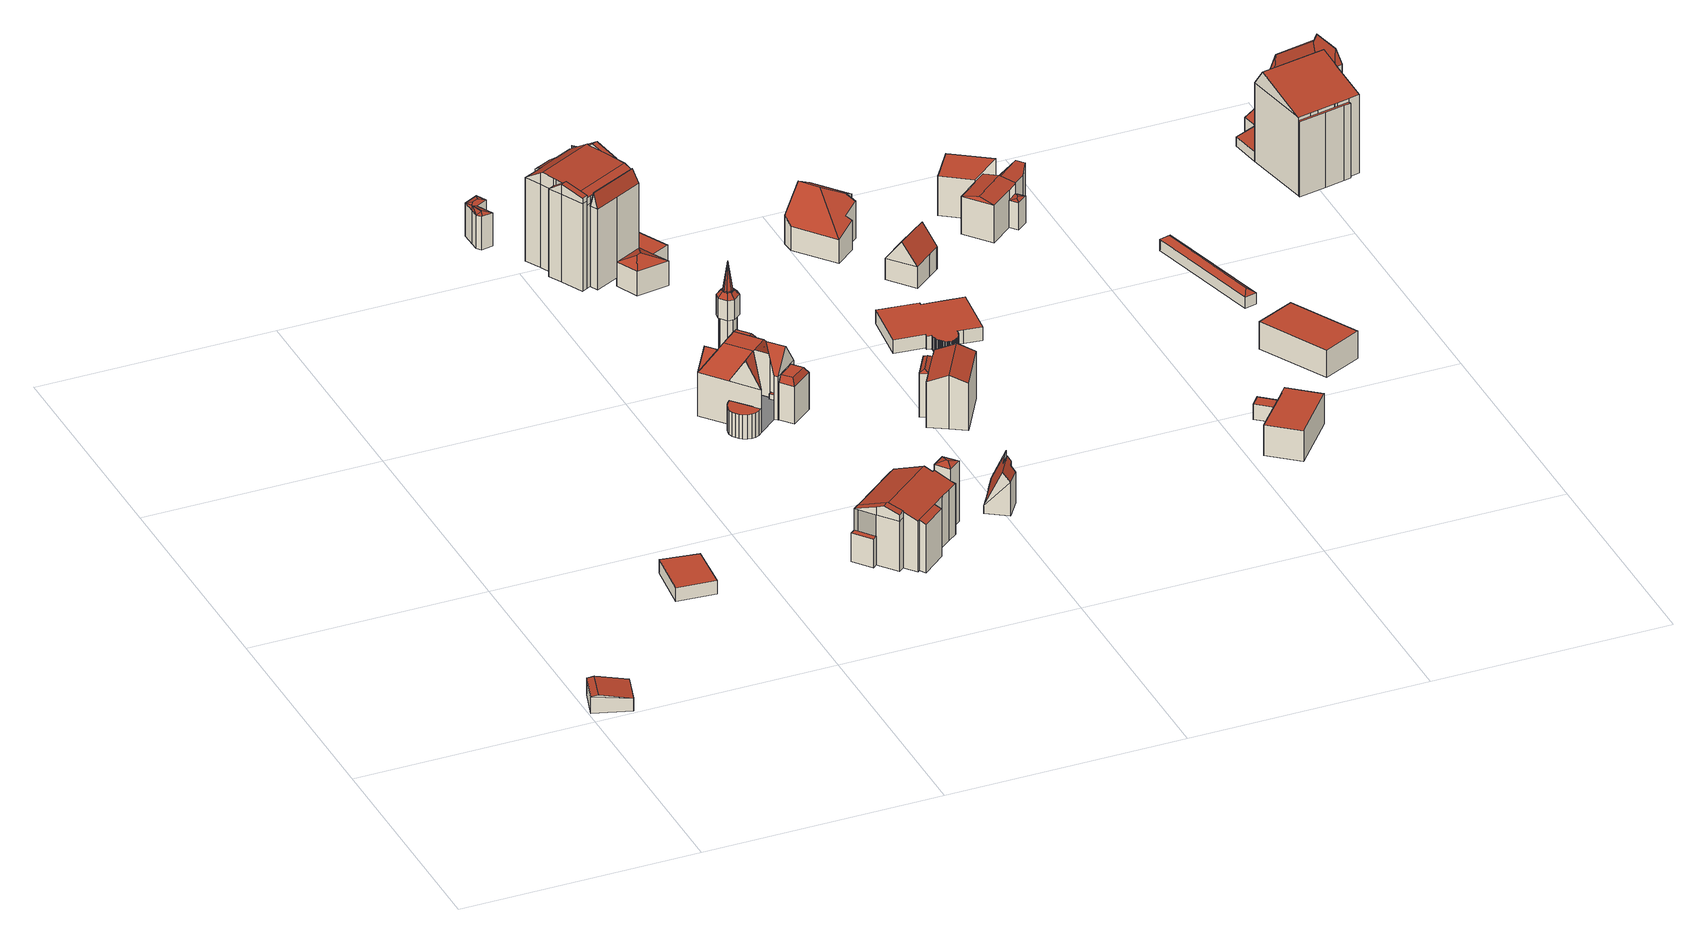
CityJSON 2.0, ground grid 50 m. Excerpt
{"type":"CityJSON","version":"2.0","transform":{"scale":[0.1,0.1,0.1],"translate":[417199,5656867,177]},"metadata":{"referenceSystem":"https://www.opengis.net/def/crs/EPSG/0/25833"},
"CityObjects":{
"building1":{"type":"Building","attributes":{"Dachtyp_tdc":"tdcGableRoof","Gemeindeschluessel":14612000,"Dachneigung":10.31,"QualitaetDacherkennung":15,"Geometrietyp2DReferenz":"3000","measuredHeight":4.04,"function":"31001_9998","roofType":"3100"},"geometry":[{"type":"Solid","lod":"2","boundaries":[[[[0,1,2,3]],[[1,4,5,2]],[[4,6,7,5]],[[6,0,3,7]],[[4,1,8]],[[0,6,9]],[[1,0,9,8]],[[6,4,8,9]],[[3,2,5,7]]]],"semantics":{"surfaces":[{"type":"WallSurface"},{"type":"RoofSurface"},{"type":"GroundSurface"}],"values":[[0,0,0,0,0,0,1,1,2]]}}]},
"building2":{"type":"Building","attributes":{"Dachtyp_tdc":"tdcPolyFlatRoof","Gemeindeschluessel":14612000,"Dachneigung":0,"QualitaetDacherkennung":15,"Geometrietyp2DReferenz":"3000","measuredHeight":3,"function":"31001_9998","roofType":"1000"},"geometry":[{"type":"Solid","lod":"2","boundaries":[[[[10,11,12,13]],[[11,14,15,12]],[[14,16,17,15]],[[16,10,13,17]],[[16,14,11,10]],[[13,12,15,17]]]],"semantics":{"surfaces":[{"type":"WallSurface"},{"type":"RoofSurface"},{"type":"GroundSurface"}],"values":[[0,0,0,0,1,2]]}}]},
"building3":{"type":"Building","attributes":{"Dachtyp_tdc":"tdcFreeFormRoof","Gemeindeschluessel":14612000,"Dachneigung":17.25,"QualitaetDacherkennung":13,"Geometrietyp2DReferenz":"3000","measuredHeight":7.82,"function":"31001_9998","roofType":"5000"},"geometry":[{"type":"Solid","lod":"2","boundaries":[[[[18,19,20,21]],[[19,22,23,20]],[[22,24,25,23]],[[24,26,27,25]],[[26,28,29,27]],[[28,30,31,29]],[[30,32,33,31]],[[32,18,21,33]],[[34,35,36,32,30]],[[34,30,28]],[[35,34,28,26]],[[36,24,22]],[[36,26,24]],[[26,36,35]],[[36,37,38]],[[37,36,22]],[[37,22,19]],[[38,37,19,18]],[[36,38,18,32]],[[21,20,23,25,27,29,31,33]]]],"semantics":{"surfaces":[{"type":"WallSurface"},{"type":"RoofSurface"},{"type":"GroundSurface"}],"values":[[0,0,0,0,0,0,0,0,1,1,1,1,1,1,1,1,1,1,1,2]]}}]},
"building4":{"type":"Building","attributes":{"Gemeindeschluessel":14612000,"QualitaetDacherkennung":100,"Geometrietyp2DReferenz":"3000","function":"31001_9998","roofType":"9999"},"children":["building4-1","building4-2","building4-3","building4-4","building4-5","building4-6","building4-7","building4-8","building4-9","building4-10","building4-11"]},
"building4-1":{"type":"BuildingPart","attributes":{"Dachtyp_tdc":"tdcCutHipRoof","Dachneigung":56,"QualitaetDacherkennung":100,"Geometrietyp2DReferenz":"3000","measuredHeight":15.22,"roofType":"9999"},"parents":["building4"],"geometry":[{"type":"Solid","lod":"2","boundaries":[[[[39,40,41,42]],[[40,43,44,41]],[[43,45,46,44]],[[45,39,42,46]],[[40,39,47,48]],[[43,40,48,49]],[[45,43,49,50]],[[39,45,50,47]],[[50,49,48,47]],[[42,41,44,46]]]],"semantics":{"surfaces":[{"type":"WallSurface"},{"type":"RoofSurface"},{"type":"GroundSurface"}],"values":[[0,0,0,0,1,1,1,1,1,2]]}}]},
"building4-2":{"type":"BuildingPart","attributes":{"Dachtyp_tdc":"tdcTentRoof","Dachneigung":82.13,"QualitaetDacherkennung":100,"Geometrietyp2DReferenz":"3000","measuredHeight":6.37,"roofType":"4000"},"parents":["building4"],"geometry":[{"type":"Solid","lod":"2","boundaries":[[[[51,52,53,54]],[[52,55,56,53]],[[55,57,58,56]],[[57,59,60,58]],[[59,61,62,60]],[[61,63,64,62]],[[63,65,66,64]],[[65,51,54,66]],[[52,51,67]],[[55,52,67]],[[57,55,67]],[[59,57,67]],[[61,59,67]],[[63,61,67]],[[65,63,67]],[[51,65,67]],[[54,53,56,58,60,62,64,66]]]],"semantics":{"surfaces":[{"type":"WallSurface"},{"type":"RoofSurface"},{"type":"GroundSurface"}],"values":[[0,0,0,0,0,0,0,0,1,1,1,1,1,1,1,1,2]]}}]},
"building4-3":{"type":"BuildingPart","attributes":{"Dachtyp_tdc":"tdcCutGableHipRoof","Dachneigung":0,"QualitaetDacherkennung":100,"Geometrietyp2DReferenz":"3000","measuredHeight":9.71,"roofType":"9999"},"parents":["building4"],"geometry":[{"type":"Solid","lod":"2","boundaries":[[[[68,69,70,71]],[[69,72,73,70]],[[72,74,75,73]],[[74,68,71,75]],[[69,68,76,77]],[[72,69,77,78]],[[74,72,78,79]],[[68,74,79,76]],[[78,77,76,79]],[[71,70,73,75]]]],"semantics":{"surfaces":[{"type":"WallSurface"},{"type":"RoofSurface"},{"type":"GroundSurface"}],"values":[[0,0,0,0,1,1,1,0,1,2]]}}]},
"building4-4":{"type":"BuildingPart","attributes":{"Dachtyp_tdc":"tdcPyramidRoof","Dachneigung":54.62,"QualitaetDacherkennung":100,"Geometrietyp2DReferenz":"3000","measuredHeight":10.21,"roofType":"4000"},"parents":["building4"],"geometry":[{"type":"Solid","lod":"2","boundaries":[[[[80,81,82,83]],[[81,84,85,82]],[[84,86,87,85]],[[86,80,83,87]],[[81,80,88]],[[84,81,88]],[[86,84,88]],[[80,86,88]],[[83,82,85,87]]]],"semantics":{"surfaces":[{"type":"WallSurface"},{"type":"RoofSurface"},{"type":"GroundSurface"}],"values":[[0,0,0,0,1,1,1,1,2]]}}]},
"building4-5":{"type":"BuildingPart","attributes":{"Dachtyp_tdc":"tdcFreeFormRoof","Dachneigung":56.57,"QualitaetDacherkennung":100,"Geometrietyp2DReferenz":"3000","measuredHeight":4.3,"roofType":"5000"},"parents":["building4"],"geometry":[{"type":"Solid","lod":"2","boundaries":[[[[89,90,91]],[[90,92,91]],[[89,92,93]],[[90,89,93]],[[92,90,93]],[[89,91,92]]]],"semantics":{"surfaces":[{"type":"WallSurface"},{"type":"RoofSurface"},{"type":"GroundSurface"}],"values":[[0,0,0,1,1,2]]}}]},
"building4-6":{"type":"BuildingPart","attributes":{"Dachtyp_tdc":"tdcFreeFormRoof","Dachneigung":58.51,"QualitaetDacherkennung":100,"Geometrietyp2DReferenz":"3000","measuredHeight":5.51,"roofType":"5000"},"parents":["building4"],"geometry":[{"type":"Solid","lod":"2","boundaries":[[[[94,95,96]],[[95,97,96]],[[94,97,98]],[[95,94,98]],[[97,95,98]],[[94,96,97]]]],"semantics":{"surfaces":[{"type":"WallSurface"},{"type":"RoofSurface"},{"type":"GroundSurface"}],"values":[[0,0,0,1,1,2]]}}]},
"building4-7":{"type":"BuildingPart","attributes":{"Dachtyp_tdc":"tdcPolyFlatRoof","Dachneigung":0,"QualitaetDacherkennung":100,"Geometrietyp2DReferenz":"3000","measuredHeight":5.39,"roofType":"1000"},"parents":["building4"],"geometry":[{"type":"Solid","lod":"2","boundaries":[[[[99,100,101,102]],[[100,103,104,101]],[[103,105,106,104]],[[105,107,108,106]],[[107,109,110,108]],[[109,111,112,110]],[[111,113,114,112]],[[113,115,116,114]],[[115,117,118,116]],[[117,119,120,118]],[[119,121,122,120]],[[121,123,124,122]],[[123,125,126,124]],[[125,99,102,126]],[[125,123,121,119,117,115,113,111,109,107,105,103,100,99]],[[102,101,104,106,108,110,112,114,116,118,120,122,124,126]]]],"semantics":{"surfaces":[{"type":"WallSurface"},{"type":"RoofSurface"},{"type":"GroundSurface"}],"values":[[0,0,0,0,0,0,0,0,0,0,0,0,0,0,1,2]]}}]},
"building4-8":{"type":"BuildingPart","attributes":{"Dachtyp_tdc":"tdcPolyFlatRoof","Dachneigung":0,"QualitaetDacherkennung":100,"Geometrietyp2DReferenz":"3000","measuredHeight":9.5,"roofType":"1000"},"parents":["building4"],"geometry":[{"type":"MultiSurface","lod":"2","boundaries":[[[127,128,129,130]],[[128,131,132,129]],[[131,133,134,132]],[[133,135,136,134]],[[135,137,138,136]],[[137,139,140,138]],[[139,141,142,140]],[[141,127,130,142]],[[130,129,132,134,136,138,140,142]]],"semantics":{"surfaces":[{"type":"WallSurface"},{"type":"GroundSurface"}],"values":[0,0,0,0,0,0,0,0,1]}}]},
"building4-9":{"type":"BuildingPart","attributes":{"Dachtyp_tdc":"tdcGableRoof","Dachneigung":56.82,"QualitaetDacherkennung":100,"Geometrietyp2DReferenz":"3000","measuredHeight":14.7,"roofType":"3100"},"parents":["building4"],"geometry":[{"type":"MultiSurface","lod":"2","boundaries":[[[143,144,145,146]],[[144,147,148,145]],[[147,149,150,148]],[[147,144,151]],[[144,143,152,151]],[[149,147,151,152]],[[146,145,148,150]]],"semantics":{"surfaces":[{"type":"WallSurface"},{"type":"RoofSurface"},{"type":"GroundSurface"}],"values":[0,0,0,0,1,1,2]}}]},
"building4-10":{"type":"BuildingPart","attributes":{"Dachtyp_tdc":"tdcCutHipRoof","Dachneigung":56.05,"QualitaetDacherkennung":100,"Geometrietyp2DReferenz":"3000","measuredHeight":15.23,"roofType":"9999"},"parents":["building4"],"geometry":[{"type":"MultiSurface","lod":"2","boundaries":[[[45,143,146,46]],[[97,92,153,154]],[[92,45,46,153]],[[143,45,50,155,152]],[[92,97,95,156]],[[45,92,156,50]],[[156,95,155,50]],[[46,146,150,154,153]]],"semantics":{"surfaces":[{"type":"WallSurface"},{"type":"RoofSurface"},{"type":"GroundSurface"}],"values":[0,0,0,1,1,1,1,2]}}]},
"building4-11":{"type":"BuildingPart","attributes":{"Dachtyp_tdc":"tdcTentRoof","Dachneigung":48.26,"QualitaetDacherkennung":100,"Geometrietyp2DReferenz":"3000","measuredHeight":6.73,"roofType":"4000"},"parents":["building4"],"geometry":[{"type":"MultiSurface","lod":"2","boundaries":[[[157,158,159,160]],[[158,161,162,159]],[[161,163,164,162]],[[163,165,166,164]],[[165,167,168,166]],[[167,169,170,168]],[[169,171,172,170]],[[171,157,160,172]],[[158,157,173]],[[161,158,173]],[[163,161,173]],[[165,163,173]],[[167,165,173]],[[169,167,173]],[[171,169,173]],[[157,171,173]]],"semantics":{"surfaces":[{"type":"WallSurface"},{"type":"RoofSurface"}],"values":[0,0,0,0,0,0,0,0,1,1,1,1,1,1,1,1]}}]},
"building5":{"type":"Building","attributes":{"Gemeindeschluessel":14612000,"Geometrietyp2DReferenz":"3000","function":"31001_9998","roofType":"9999"},"children":["building5-1","building5-2","building5-3","building5-4","building5-5"]},
"building5-1":{"type":"BuildingPart","attributes":{"Dachtyp_tdc":"tdcCutGableRoof","Dachneigung":3.22,"QualitaetDacherkennung":45,"Geometrietyp2DReferenz":"3000","measuredHeight":21.52,"roofType":"9999"},"parents":["building5"],"geometry":[{"type":"MultiSurface","lod":"2","boundaries":[[[174,175,176,177,178]],[[179,180,181,182,183]],[[184,185,186,187,188]],[[189,190,191,192]],[[190,193,194,191]],[[193,195,196,194]],[[174,195,193,197,198,199,175]],[[200,201,202,203,204]],[[198,205,206,203,202,207,208,209,199]],[[179,210,207,202,201,180]],[[189,211,205,198,197,190]],[[184,200,204,212,185]],[[180,201,200,184]],[[190,197,193]],[[196,178,177,183,182,187,186,192,191,194]]],"semantics":{"surfaces":[{"type":"WallSurface"},{"type":"RoofSurface"},{"type":"GroundSurface"}],"values":[0,0,0,0,0,0,1,1,1,0,0,0,0,0,2]}}]},
"building5-2":{"type":"BuildingPart","attributes":{"Dachtyp_tdc":"tdcPolyFlatRoof","Dachneigung":34.91,"QualitaetDacherkennung":39,"Geometrietyp2DReferenz":"3000","measuredHeight":18.63,"roofType":"2100"},"parents":["building5"],"geometry":[{"type":"MultiSurface","lod":"2","boundaries":[[[213,174,178,214]],[[215,216,196,195]],[[215,213,214,216]],[[215,195,174,213]],[[214,178,196,216]]],"semantics":{"surfaces":[{"type":"WallSurface"},{"type":"RoofSurface"},{"type":"GroundSurface"}],"values":[0,0,0,1,2]}}]},
"building5-3":{"type":"BuildingPart","attributes":{"Dachtyp_tdc":"tdcGableRoof","Dachneigung":11.34,"QualitaetDacherkennung":48,"Geometrietyp2DReferenz":"3000","measuredHeight":21.89,"roofType":"3100"},"parents":["building5"],"geometry":[{"type":"MultiSurface","lod":"2","boundaries":[[[217,218,219,220]],[[218,221,222,219]],[[221,211,189,192,222]],[[212,217,220,186,185]],[[223,224,225,226]],[[221,225,224,206,211]],[[217,226,225,218]],[[212,204,223,226,217]],[[218,225,221]],[[220,219,222,192,186]]],"semantics":{"surfaces":[{"type":"WallSurface"},{"type":"RoofSurface"},{"type":"GroundSurface"}],"values":[0,0,0,0,1,1,0,0,0,2]}}]},
"building5-4":{"type":"BuildingPart","attributes":{"Dachtyp_tdc":"tdcGableRoof","Dachneigung":34.45,"QualitaetDacherkennung":26,"Geometrietyp2DReferenz":"3000","measuredHeight":22.17,"roofType":"3100"},"parents":["building5"],"geometry":[{"type":"MultiSurface","lod":"2","boundaries":[[[227,210,179,183,228]],[[176,229,230,177]],[[229,227,228,230]],[[227,229,231]],[[210,227,231,232,208]],[[229,176,233,209,232,231]],[[228,183,177,230]]],"semantics":{"surfaces":[{"type":"WallSurface"},{"type":"RoofSurface"},{"type":"GroundSurface"}],"values":[0,0,0,0,1,1,2]}}]},
"building5-5":{"type":"BuildingPart","attributes":{"Dachtyp_tdc":"tdcFreeFormRoof","Dachneigung":75.06,"QualitaetDacherkennung":25,"Geometrietyp2DReferenz":"3000","measuredHeight":21.46,"roofType":"5000"},"parents":["building5"],"geometry":[{"type":"MultiSurface","lod":"2","boundaries":[[[234,235,236,237]],[[235,188,187,236]],[[181,238,239,182]],[[238,234,237,239]],[[240,241,181,188]],[[241,240,235,234,238]],[[241,238,181]],[[235,240,188]],[[237,236,187,182,239]]],"semantics":{"surfaces":[{"type":"WallSurface"},{"type":"RoofSurface"},{"type":"GroundSurface"}],"values":[0,0,0,0,1,1,1,0,2]}}]},
"building6":{"type":"Building","attributes":{"Dachtyp_tdc":"tdcLeanToRoof","Gemeindeschluessel":14612000,"Dachneigung":0,"QualitaetDacherkennung":100,"Geometrietyp2DReferenz":"3000","measuredHeight":1.2,"function":"31001_9998","roofType":"2100"},"geometry":[{"type":"Solid","lod":"2","boundaries":[[[[242,243,244,245]],[[243,246,247,244]],[[246,248,249,247]],[[248,242,245,249]],[[248,246,243,242]],[[245,244,247,249]]]],"semantics":{"surfaces":[{"type":"WallSurface"},{"type":"RoofSurface"},{"type":"GroundSurface"}],"values":[[0,0,0,0,1,2]]}}]},
"building7":{"type":"Building","attributes":{"Gemeindeschluessel":14612000,"Geometrietyp2DReferenz":"3000","function":"31001_9998","roofType":"9999"},"children":["building7-1","building7-2","building7-3","building7-4"]},
"building7-1":{"type":"BuildingPart","attributes":{"Dachtyp_tdc":"tdcPolyFlatRoof","Dachneigung":22.03,"QualitaetDacherkennung":63,"Geometrietyp2DReferenz":"3000","measuredHeight":11.29,"roofType":"2100"},"parents":["building7"],"geometry":[{"type":"MultiSurface","lod":"2","boundaries":[[[250,251,252,253]],[[251,254,255,252]],[[254,256,257,255]],[[256,254,251,250]],[[253,252,255,257]]],"semantics":{"surfaces":[{"type":"WallSurface"},{"type":"RoofSurface"},{"type":"GroundSurface"}],"values":[0,0,0,1,2]}}]},
"building7-2":{"type":"BuildingPart","attributes":{"Dachtyp_tdc":"tdcGableRoof","Dachneigung":21.19,"QualitaetDacherkennung":72,"Geometrietyp2DReferenz":"3000","measuredHeight":13.7,"roofType":"3100"},"parents":["building7"],"geometry":[{"type":"MultiSurface","lod":"2","boundaries":[[[258,259,260,261,262]],[[263,264,265,266,267]],[[264,268,265]],[[269,258,262,270]],[[271,272,273,274,275,276,277]],[[263,278,276,275,264]],[[259,278,263]],[[258,277,276,278,259]],[[269,279,271,277,258]],[[262,261,266,265,280,270]]],"semantics":{"surfaces":[{"type":"WallSurface"},{"type":"RoofSurface"},{"type":"GroundSurface"}],"values":[0,0,0,0,1,1,0,0,0,2]}}]},
"building7-3":{"type":"BuildingPart","attributes":{"Dachtyp_tdc":"tdcPolyFlatRoof","Dachneigung":0,"QualitaetDacherkennung":33,"Geometrietyp2DReferenz":"3000","measuredHeight":6.45,"roofType":"1000"},"parents":["building7"],"geometry":[{"type":"MultiSurface","lod":"2","boundaries":[[[260,281,282,261]],[[281,283,284,282]],[[283,267,266,284]],[[267,283,281,260]],[[261,282,284,266]]],"semantics":{"surfaces":[{"type":"WallSurface"},{"type":"RoofSurface"},{"type":"GroundSurface"}],"values":[0,0,0,1,2]}}]},
"building7-4":{"type":"BuildingPart","attributes":{"Dachtyp_tdc":"tdcGableRoof","Dachneigung":21.21,"QualitaetDacherkennung":83,"Geometrietyp2DReferenz":"3000","measuredHeight":13.72,"roofType":"3100"},"parents":["building7"],"geometry":[{"type":"MultiSurface","lod":"2","boundaries":[[[285,286,287,288]],[[286,289,290,287]],[[289,291,292,290]],[[291,293,294,292]],[[293,295,296,294]],[[295,297,298,296]],[[297,299,300,298]],[[299,250,253,300]],[[301,302,257,256]],[[301,279,269,270,302]],[[268,303,304,265]],[[303,285,288,304]],[[305,272,279,301,256,250,299,297,295,293,291,289,286]],[[286,285,303,268,306,274,305]],[[288,287,290,292,294,296,298,300,253,257,302,270,280,265,304]]],"semantics":{"surfaces":[{"type":"WallSurface"},{"type":"RoofSurface"},{"type":"GroundSurface"}],"values":[0,0,0,0,0,0,0,0,0,0,0,0,1,1,2]}}]},
"building8":{"type":"Building","attributes":{"Gemeindeschluessel":14612000,"Geometrietyp2DReferenz":"3000","function":"31001_9998","roofType":"9999"},"children":["building8-1","building8-2","building8-3"]},
"building8-1":{"type":"BuildingPart","attributes":{"Dachtyp_tdc":"tdcFreeFormRoof","Dachneigung":27.44,"QualitaetDacherkennung":14,"Geometrietyp2DReferenz":"3000","measuredHeight":7,"roofType":"5000"},"parents":["building8"],"geometry":[{"type":"MultiSurface","lod":"2","boundaries":[[[307,308,309,310]],[[308,311,312,309]],[[311,313,314,315,312]],[[316,307,310,317,318]],[[313,311,319,320]],[[311,308,319]],[[308,307,320,319]],[[307,316,321,313,320]],[[310,309,312,315,322,317]]],"semantics":{"surfaces":[{"type":"WallSurface"},{"type":"RoofSurface"},{"type":"GroundSurface"}],"values":[0,0,0,0,1,1,1,1,2]}}]},
"building8-2":{"type":"BuildingPart","attributes":{"Dachtyp_tdc":"tdcPolyFlatRoof","Dachneigung":0,"QualitaetDacherkennung":40,"Geometrietyp2DReferenz":"3000","measuredHeight":5.16,"roofType":"1000"},"parents":["building8"],"geometry":[{"type":"MultiSurface","lod":"2","boundaries":[[[314,323,324,315]],[[323,325,326,324]],[[327,328,329,330]],[[328,318,317,329]],[[318,328,327,325,323,314,331]],[[322,315,324,326,330,329,317]]],"semantics":{"surfaces":[{"type":"WallSurface"},{"type":"RoofSurface"},{"type":"GroundSurface"}],"values":[0,0,0,0,1,2]}}]},
"building8-3":{"type":"BuildingPart","attributes":{"Dachtyp_tdc":"tdcPolyFlatRoof","Dachneigung":32.53,"QualitaetDacherkennung":22,"Geometrietyp2DReferenz":"3000","measuredHeight":20.39,"roofType":"2100"},"parents":["building8"],"geometry":[{"type":"MultiSurface","lod":"2","boundaries":[[[332,333,334,326,325]],[[333,335,336,334]],[[335,337,338,336]],[[337,339,340,338]],[[339,341,342,340]],[[341,343,327,330,342]],[[343,341,339,337,335,333,332]],[[326,334,336,338,340,342,330]]],"semantics":{"surfaces":[{"type":"WallSurface"},{"type":"RoofSurface"},{"type":"GroundSurface"}],"values":[0,0,0,0,0,0,1,2]}}]},
"building9":{"type":"Building","attributes":{"Dachtyp_tdc":"tdcFreeFormRoof","Gemeindeschluessel":14612000,"Dachneigung":20.31,"QualitaetDacherkennung":8,"Geometrietyp2DReferenz":"3000","measuredHeight":14.11,"function":"31001_9998","roofType":"5000"},"geometry":[{"type":"Solid","lod":"2","boundaries":[[[[344,345,346,347]],[[345,348,349,346]],[[348,350,351,349]],[[350,344,347,351]],[[352,350,348]],[[353,352,348,345]],[[353,345,344]],[[352,353,344,350]],[[347,346,349,351]]]],"semantics":{"surfaces":[{"type":"WallSurface"},{"type":"RoofSurface"},{"type":"GroundSurface"}],"values":[[0,0,0,0,1,1,1,1,2]]}}]},
"building10":{"type":"Building","attributes":{"Dachtyp_tdc":"tdcFreeFormRoof","Gemeindeschluessel":14612000,"Dachneigung":65.62,"QualitaetDacherkennung":9,"Geometrietyp2DReferenz":"3000","measuredHeight":9.5,"function":"31001_9998","roofType":"5000"},"geometry":[{"type":"Solid","lod":"2","boundaries":[[[[354,355,356,357]],[[355,358,359,356]],[[358,360,361,359]],[[360,362,363,361]],[[362,364,365,363]],[[364,366,367,365]],[[366,368,369,367]],[[368,370,371,369]],[[370,372,373,371]],[[372,354,357,373]],[[364,362,360,358,374,375,368,366]],[[372,370,375,374,355,354]],[[370,368,375]],[[358,355,374]],[[357,356,359,361,363,365,367,369,371,373]]]],"semantics":{"surfaces":[{"type":"WallSurface"},{"type":"RoofSurface"},{"type":"GroundSurface"}],"values":[[0,0,0,0,0,0,0,0,0,0,1,1,0,0,2]]}}]},
"building11":{"type":"Building","attributes":{"Gemeindeschluessel":14612000,"Geometrietyp2DReferenz":"3000","function":"31001_9998","roofType":"9999"},"children":["building11-1","building11-2"]},
"building11-1":{"type":"BuildingPart","attributes":{"Dachtyp_tdc":"tdcGableRoof","Dachneigung":22.67,"QualitaetDacherkennung":85,"Geometrietyp2DReferenz":"3000","measuredHeight":12.05,"roofType":"3100"},"parents":["building11"],"geometry":[{"type":"MultiSurface","lod":"2","boundaries":[[[376,377,378,379]],[[377,380,381,378]],[[380,382,383,381]],[[382,384,385,383]],[[384,386,387,385]],[[386,388,389,387]],[[388,390,391,389]],[[390,392,393,391]],[[392,394,393]],[[388,386,384,382,380]],[[380,377,376,392,390,388]],[[379,378,381,383,385,387,389,391,393]]],"semantics":{"surfaces":[{"type":"WallSurface"},{"type":"RoofSurface"},{"type":"GroundSurface"}],"values":[0,0,0,0,0,0,0,0,0,1,1,2]}}]},
"building11-2":{"type":"BuildingPart","attributes":{"Dachtyp_tdc":"tdcFreeFormRoof","Dachneigung":28.82,"QualitaetDacherkennung":20,"Geometrietyp2DReferenz":"3000","measuredHeight":10.21,"roofType":"5000"},"parents":["building11"],"geometry":[{"type":"MultiSurface","lod":"2","boundaries":[[[395,396,397,398]],[[396,399,379,397]],[[394,395,398,393]],[[399,396,400]],[[396,395,401,400]],[[395,394,401]],[[394,399,400,401]],[[398,397,379,393]]],"semantics":{"surfaces":[{"type":"WallSurface"},{"type":"RoofSurface"},{"type":"GroundSurface"}],"values":[0,0,0,1,1,1,1,2]}}]},
"building12":{"type":"Building","attributes":{"Dachtyp_tdc":"tdcPolyFlatRoof","Gemeindeschluessel":14612000,"Dachneigung":0,"QualitaetDacherkennung":0,"Geometrietyp2DReferenz":"3000","BezugspunktDach":"2000","measuredHeight":3,"function":"31001_9998"},"geometry":[{"type":"MultiSurface","lod":"2","boundaries":[[[402,403,404,405,406,407,408,409,410,411,412,413,414,415,416,417,418,419,420,421,422,423,424,425,426,427,428,429,430,431,432,433,434,435,436,437,438,439,440,441,442,443,444,445,446,447,448,449,450,451,452,453,454]],[[454,453,455,456]],[[453,452,457,455]],[[452,451,458,457]],[[451,450,459,458]],[[450,449,460,459]],[[449,448,461,460]],[[448,447,462,461]],[[447,446,463,462]],[[446,445,464,463]],[[445,444,465,464]],[[444,443,466,465]],[[443,442,467,466]],[[442,441,468,467]],[[441,440,469,468]],[[440,439,470,469]],[[439,438,471,470]],[[438,437,472,471]],[[437,436,473,472]],[[436,435,474,473]],[[435,434,475,474]],[[434,433,476,475]],[[433,432,477,476]],[[432,431,478,477]],[[431,430,479,478]],[[430,429,480,479]],[[429,428,481,480]],[[428,427,482,481]],[[427,426,483,482]],[[426,425,484,483]],[[425,424,485,484]],[[424,423,486,485]],[[423,422,487,486]],[[422,421,488,487]],[[421,420,489,488]],[[420,419,490,489]],[[419,418,491,490]],[[418,417,492,491]],[[417,416,493,492]],[[416,415,494,493]],[[415,414,495,494]],[[414,413,496,495]],[[413,412,497,496]],[[412,411,498,497]],[[411,410,499,498]],[[410,409,500,499]],[[409,408,501,500]],[[408,407,502,501]],[[407,406,503,502]],[[406,405,504,503]],[[405,404,505,504]],[[404,403,506,505]],[[403,402,507,506]],[[402,454,456,507]],[[456,455,457,458,459,460,461,462,463,464,465,466,467,468,469,470,471,472,473,474,475,476,477,478,479,480,481,482,483,484,485,486,487,488,489,490,491,492,493,494,495,496,497,498,499,500,501,502,503,504,505,506,507]]],"semantics":{"surfaces":[{"type":"RoofSurface"},{"type":"WallSurface"},{"type":"GroundSurface"}],"values":[0,1,1,1,1,1,1,1,1,1,1,1,1,1,1,1,1,1,1,1,1,1,1,1,1,1,1,1,1,1,1,1,1,1,1,1,1,1,1,1,1,1,1,1,1,1,1,1,1,1,1,1,1,1,2]}}]},
"building13":{"type":"Building","attributes":{"Dachtyp_tdc":"tdcFreeFormRoof","Gemeindeschluessel":14612000,"Dachneigung":40.1,"QualitaetDacherkennung":33,"Geometrietyp2DReferenz":"3000","measuredHeight":10.98,"function":"31001_9998","roofType":"5000"},"geometry":[{"type":"Solid","lod":"2","boundaries":[[[[508,509,510,511]],[[509,512,513,510]],[[512,514,515,513]],[[514,516,517,515]],[[516,518,519,517]],[[518,520,521,519]],[[520,522,523,521]],[[522,524,525,523]],[[524,508,511,525]],[[509,508,524,522,520,526,527]],[[526,518,516,528,527]],[[509,527,528,514,512]],[[516,514,528]],[[520,518,526]],[[511,510,513,515,517,519,521,523,525]]]],"semantics":{"surfaces":[{"type":"WallSurface"},{"type":"RoofSurface"},{"type":"GroundSurface"}],"values":[[0,0,0,0,0,0,0,0,0,1,1,1,0,0,2]]}}]},
"building14":{"type":"Building","attributes":{"Dachtyp_tdc":"tdcFreeFormRoof","Gemeindeschluessel":14612000,"Dachneigung":53.74,"QualitaetDacherkennung":64,"Geometrietyp2DReferenz":"3000","measuredHeight":9.46,"function":"31001_9998","roofType":"5000"},"geometry":[{"type":"Solid","lod":"2","boundaries":[[[[529,530,531,532]],[[530,533,534,531]],[[533,535,536,534]],[[535,537,538,536]],[[537,539,540,538]],[[539,529,532,540]],[[535,533,541,542,539,537]],[[533,530,541]],[[529,539,542]],[[532,531,534,536,538,540]],[[542,541,530,529]]]],"semantics":{"surfaces":[{"type":"WallSurface"},{"type":"RoofSurface"},{"type":"GroundSurface"}],"values":[[0,0,0,0,0,0,1,0,0,2,1]]}}]},
"building15":{"type":"Building","attributes":{"Gemeindeschluessel":14612000,"Geometrietyp2DReferenz":"3000","function":"31001_9998","roofType":"9999"},"children":["building15-1","building15-2"]},
"building15-1":{"type":"BuildingPart","attributes":{"Dachtyp_tdc":"tdcPolyFlatRoof","Dachneigung":0,"QualitaetDacherkennung":73,"Geometrietyp2DReferenz":"3000","measuredHeight":3.37,"roofType":"1000"},"parents":["building15"],"geometry":[{"type":"MultiSurface","lod":"2","boundaries":[[[543,544,545,546]],[[544,547,548,545]],[[547,549,550,548]],[[549,551,552,550]],[[551,549,547,544,543]],[[546,545,548,550,552]]],"semantics":{"surfaces":[{"type":"WallSurface"},{"type":"RoofSurface"},{"type":"GroundSurface"}],"values":[0,0,0,0,1,2]}}]},
"building15-2":{"type":"BuildingPart","attributes":{"Dachtyp_tdc":"tdcPolyFlatRoof","Dachneigung":0,"QualitaetDacherkennung":86,"Geometrietyp2DReferenz":"3000","measuredHeight":6.81,"roofType":"1000"},"parents":["building15"],"geometry":[{"type":"MultiSurface","lod":"2","boundaries":[[[553,554,555,556]],[[554,557,558,555]],[[557,559,543,546,558]],[[560,561,562,552,551]],[[561,553,556,562]],[[561,560,559,557,554,553]],[[556,555,558,546,552,562]]],"semantics":{"surfaces":[{"type":"WallSurface"},{"type":"RoofSurface"},{"type":"GroundSurface"}],"values":[0,0,0,0,0,1,2]}}]},
"building16":{"type":"Building","attributes":{"Gemeindeschluessel":14612000,"Geometrietyp2DReferenz":"3000","function":"31001_9998","roofType":"9999"},"children":["building16-1","building16-2","building16-3","building16-4"]},
"building16-1":{"type":"BuildingPart","attributes":{"Dachtyp_tdc":"tdcFreeFormRoof","Dachneigung":10.81,"QualitaetDacherkennung":25,"Geometrietyp2DReferenz":"3000","measuredHeight":6.15,"roofType":"5000"},"parents":["building16"],"geometry":[{"type":"MultiSurface","lod":"2","boundaries":[[[563,564,565,566]],[[564,567,568,565]],[[569,563,566,570]],[[571,572,569,567]],[[571,567,564]],[[572,571,564,563]],[[572,563,569]],[[566,565,568,570]]],"semantics":{"surfaces":[{"type":"WallSurface"},{"type":"RoofSurface"},{"type":"GroundSurface"}],"values":[0,0,0,1,1,1,1,2]}}]},
"building16-2":{"type":"BuildingPart","attributes":{"Dachtyp_tdc":"tdcFreeFormRoof","Dachneigung":10.22,"QualitaetDacherkennung":65,"Geometrietyp2DReferenz":"3000","measuredHeight":8.95,"roofType":"5000"},"parents":["building16"],"geometry":[{"type":"MultiSurface","lod":"2","boundaries":[[[573,574,575,576]],[[569,570,577]],[[578,579,580,568,567]],[[579,573,576,580]],[[581,582,574,573,583]],[[583,573,579]],[[579,578,577,581,583]],[[576,575,584,570,568,580]]],"semantics":{"surfaces":[{"type":"WallSurface"},{"type":"RoofSurface"},{"type":"GroundSurface"}],"values":[0,0,0,0,1,1,1,2]}}]},
"building16-3":{"type":"BuildingPart","attributes":{"Dachtyp_tdc":"tdcFreeFormRoof","Dachneigung":50.37,"QualitaetDacherkennung":25,"Geometrietyp2DReferenz":"3000","measuredHeight":8.86,"roofType":"5000"},"parents":["building16"],"geometry":[{"type":"MultiSurface","lod":"2","boundaries":[[[585,586,587,588]],[[586,589,590,587]],[[589,577,570,590]],[[591,592,585,593,594]],[[589,586,592,591,595,577]],[[586,585,592]],[[588,587,590,570,584]]],"semantics":{"surfaces":[{"type":"WallSurface"},{"type":"RoofSurface"},{"type":"GroundSurface"}],"values":[0,0,0,1,1,0,2]}}]},
"building16-4":{"type":"BuildingPart","attributes":{"Dachtyp_tdc":"tdcPolyFlatRoof","Dachneigung":0,"QualitaetDacherkennung":22,"Geometrietyp2DReferenz":"3000","measuredHeight":8.85,"roofType":"1000"},"parents":["building16"],"geometry":[{"type":"MultiSurface","lod":"2","boundaries":[[[596,597,598,575,574]],[[597,599,600,598]],[[599,601,602,600]],[[601,603,604,602]],[[603,605,585,588,604]],[[603,601,599,597,596,605]],[[588,584,575,598,600,602,604]]],"semantics":{"surfaces":[{"type":"WallSurface"},{"type":"RoofSurface"},{"type":"GroundSurface"}],"values":[0,0,0,0,0,1,2]}}]},
"building17":{"type":"Building","attributes":{"Dachtyp_tdc":"tdcPolyFlatRoof","Gemeindeschluessel":14612000,"Dachneigung":0,"QualitaetDacherkennung":60,"Geometrietyp2DReferenz":"3000","measuredHeight":6.08,"function":"31001_9998","roofType":"1000"},"geometry":[{"type":"Solid","lod":"2","boundaries":[[[[606,607,608,609]],[[607,610,611,608]],[[610,612,613,611]],[[612,606,609,613]],[[612,610,607,606]],[[609,608,611,613]]]],"semantics":{"surfaces":[{"type":"WallSurface"},{"type":"RoofSurface"},{"type":"GroundSurface"}],"values":[[0,0,0,0,1,2]]}}]},
"building18":{"type":"Building","attributes":{"Dachtyp_tdc":"tdcFreeFormRoof","Gemeindeschluessel":14612000,"Dachneigung":40.22,"QualitaetDacherkennung":46,"Geometrietyp2DReferenz":"3000","measuredHeight":3.48,"function":"31001_9998","roofType":"5000"},"geometry":[{"type":"Solid","lod":"2","boundaries":[[[[614,615,616,617]],[[615,618,619,616]],[[618,620,621,619]],[[620,614,617,621]],[[622,620,618]],[[623,622,618,615]],[[623,615,614]],[[622,623,614,620]],[[617,616,619,621]]]],"semantics":{"surfaces":[{"type":"WallSurface"},{"type":"RoofSurface"},{"type":"GroundSurface"}],"values":[[0,0,0,0,1,1,1,1,2]]}}]},
"building19":{"type":"Building","attributes":{"Dachtyp_tdc":"tdcPolyFlatRoof","Gemeindeschluessel":14612000,"Dachneigung":12.57,"QualitaetDacherkennung":61,"Geometrietyp2DReferenz":"3000","measuredHeight":3.11,"function":"31001_9998","roofType":"2100"},"geometry":[{"type":"Solid","lod":"2","boundaries":[[[[624,625,626,627]],[[625,628,629,626]],[[628,630,631,629]],[[630,632,633,631]],[[632,624,627,633]],[[632,630,628,625,624]],[[627,626,629,631,633]]]],"semantics":{"surfaces":[{"type":"WallSurface"},{"type":"RoofSurface"},{"type":"GroundSurface"}],"values":[[0,0,0,0,0,1,2]]}}]},
"building20":{"type":"Building","attributes":{"Gemeindeschluessel":14612000,"Geometrietyp2DReferenz":"3000","function":"31001_9998","roofType":"9999"},"children":["building20-1","building20-2","building20-3","building20-4"]},
"building20-1":{"type":"BuildingPart","attributes":{"Dachtyp_tdc":"tdcGableRoof","Dachneigung":17.29,"QualitaetDacherkennung":16,"Geometrietyp2DReferenz":"3000","measuredHeight":21.27,"roofType":"3100"},"parents":["building20"],"geometry":[{"type":"MultiSurface","lod":"2","boundaries":[[[634,635,633,636,637]],[[635,638,639,633]],[[638,640,641,631,639]],[[642,643,644,645]],[[643,646,647,644]],[[646,648,649,650,647]],[[648,646,651,652,653,654,634]],[[655,656,657,654,653,658,659]],[[640,655,659,660]],[[634,654,657,635]],[[635,657,656,638]],[[638,656,655,640]],[[642,661,652,651,643]],[[643,651,646]],[[650,636,633,639,631,662,645,644,647]]],"semantics":{"surfaces":[{"type":"WallSurface"},{"type":"RoofSurface"},{"type":"GroundSurface"}],"values":[0,0,0,0,0,0,1,1,0,0,0,0,0,0,2]}}]},
"building20-2":{"type":"BuildingPart","attributes":{"Dachtyp_tdc":"tdcPolyFlatRoof","Dachneigung":0,"QualitaetDacherkennung":4,"Geometrietyp2DReferenz":"3000","measuredHeight":16.7,"roofType":"1000"},"parents":["building20"],"geometry":[{"type":"MultiSurface","lod":"2","boundaries":[[[663,664,665,666]],[[664,667,668,665]],[[667,669,670,668]],[[669,637,636,670]],[[649,663,666,650]],[[649,637,669,667,664,663]],[[666,665,668,670,636,650]]],"semantics":{"surfaces":[{"type":"WallSurface"},{"type":"RoofSurface"},{"type":"GroundSurface"}],"values":[0,0,0,0,0,1,2]}}]},
"building20-3":{"type":"BuildingPart","attributes":{"Dachtyp_tdc":"tdcFreeFormRoof","Dachneigung":77.25,"QualitaetDacherkennung":17,"Geometrietyp2DReferenz":"3000","measuredHeight":21.49,"roofType":"5000"},"parents":["building20"],"geometry":[{"type":"MultiSurface","lod":"2","boundaries":[[[671,672,673,629]],[[672,674,675,673]],[[641,671,629,631]],[[676,677,674,672,671,678]],[[671,641,678]],[[641,679,680,676,678]],[[629,673,675,681,662,631]]],"semantics":{"surfaces":[{"type":"WallSurface"},{"type":"RoofSurface"},{"type":"GroundSurface"}],"values":[0,0,0,1,1,1,2]}}]},
"building20-4":{"type":"BuildingPart","attributes":{"Dachtyp_tdc":"tdcFreeFormRoof","Dachneigung":74.8,"QualitaetDacherkennung":34,"Geometrietyp2DReferenz":"3000","measuredHeight":22.57,"roofType":"5000"},"parents":["building20"],"geometry":[{"type":"MultiSurface","lod":"2","boundaries":[[[682,683,684,685]],[[683,661,642,645,684]],[[686,687,688,675,674]],[[687,682,685,688]],[[661,683,689]],[[683,682,687,690,689]],[[687,686,690]],[[686,677,691,680,658,661,689,690]],[[685,684,645,662,681,675,688]]],"semantics":{"surfaces":[{"type":"WallSurface"},{"type":"RoofSurface"},{"type":"GroundSurface"}],"values":[0,0,0,0,1,1,1,1,2]}}]},
"building21":{"type":"Building","attributes":{"Dachtyp_tdc":"tdcFreeFormRoof","Gemeindeschluessel":14612000,"Dachneigung":33.38,"QualitaetDacherkennung":10,"Geometrietyp2DReferenz":"3000","measuredHeight":11.25,"function":"31001_9998","roofType":"5000"},"geometry":[{"type":"Solid","lod":"2","boundaries":[[[[628,625,692,693]],[[625,694,695,692]],[[694,696,697,695]],[[696,698,699,697]],[[698,700,701,699]],[[700,702,703,701]],[[702,704,705,703]],[[704,628,693,705]],[[706,707,708,694,625,628,709,710]],[[711,712,706,710]],[[700,712,711,702]],[[702,711,710,709,704]],[[698,707,706,712,700]],[[704,709,628]],[[696,708,707,698]],[[694,708,696]],[[693,692,695,697,699,701,703,705]]]],"semantics":{"surfaces":[{"type":"WallSurface"},{"type":"RoofSurface"},{"type":"GroundSurface"}],"values":[[0,0,0,0,0,0,0,0,1,1,0,0,0,0,0,0,2]]}}]}
},
"vertices":[
[102,72,28],[82,7,28],[82,7,0],[102,72,0],[4,31,37],[4,31,0],[24,95,37],[24,95,0],[19,26,40],[38,91,40],
[333,267,136],[324,167,136],[324,167,106],[333,267,106],[242,175,136],[242,175,106],[254,279,136],[254,279,106],
[286,1137,402],[262,1133,402],[262,1133,328],[286,1137,328],[254,1141,402],[254,1141,328],[253,1159,402],[253,1159,328],[253,1190,402],[253,1190,328],[282,1205,402],[282,1205,328],[293,1183,402],[293,1183,328],[269,1171,402],[269,1171,328],[277,1188,406],[265,1182,406],[260,1174,404],[266,1146,406],[267,1147,406],
[556,645,336],[621,566,336],[621,566,239],[556,645,239],[615,561,336],[615,561,239],[549,640,336],[549,640,239],[550,594,391],[570,570,391],[565,563,391],[543,589,391],
[555,618,453],[549,612,453],[549,612,464],[555,618,464],[540,613,453],[540,613,464],[535,619,453],[535,619,464],[535,628,453],[535,628,464],[542,633,453],[542,633,464],[550,633,453],[550,633,464],[556,626,453],[556,626,464],[545,623,528],
[637,527,321],[659,501,321],[659,501,238],[637,527,238],[614,465,321],[614,465,238],[593,491,321],[593,491,238],[631,522,335],[648,502,335],[616,476,335],[599,496,335],
[574,620,313],[543,594,313],[543,594,240],[574,620,240],[516,625,313],[516,625,240],[548,652,313],[548,652,240],[545,623,342],
[501,600,336],[497,561,379],[497,561,336],[457,564,336],[479,582,379],
[500,512,336],[549,512,391],[549,512,336],[543,460,336],[522,486,391],
[543,461,293],[536,455,293],[536,455,239],[543,461,239],[527,451,293],[527,451,239],[520,450,293],[520,450,239],[511,451,293],[511,451,239],[502,455,293],[502,455,239],[497,459,293],[497,459,239],[492,465,293],[492,465,239],[488,471,293],[488,471,239],[486,480,293],[486,480,239],[486,489,293],[486,489,239],[489,498,293],[489,498,239],[494,506,293],[494,506,239],[500,512,293],[500,512,239],
[541,639,409],[552,638,409],[552,638,314],[541,639,314],[562,627,409],[562,627,314],[561,616,409],[561,616,314],[549,606,409],[549,606,314],[538,607,409],[538,607,314],[528,619,409],[528,619,314],[529,629,409],[529,629,314],
[635,536,336],[640,530,336],[640,530,239],[635,536,239],[590,489,336],[590,489,239],[585,495,336],[585,495,239],[615,509,386],[588,540,386],
[457,564,239],[543,460,239],[583,540,391],[509,560,391],
[540,645,453],[554,643,453],[554,643,409],[540,645,409],[567,628,453],[567,628,409],[566,614,453],[566,614,409],[550,601,453],[550,601,409],[536,602,453],[536,602,409],[523,618,453],[523,618,409],[525,632,453],[525,632,409],[545,623,476],
[431,1169,470],[466,1186,470],[466,1186,466],[466,1186,284],[431,1169,284],[513,1092,470],[533,1049,470],[533,1049,464],[533,1049,284],[513,1092,284],[425,996,470],[417,992,470],[417,992,284],[425,996,284],[425,996,464],[380,1066,470],[366,1095,470],[366,1095,284],[380,1066,284],[349,1128,470],[349,1128,284],[392,1149,470],[392,1149,284],[366,1095,495],[368,1090,499],[485,1148,499],[425,996,487],[533,1049,487],[526,1065,494],[409,1007,494],[417,992,487],[380,1066,497],[390,1046,496],[513,1092,495],[501,1115,497],[487,1144,498],[513,1092,487],[380,1066,480],[417,992,480],
[423,1183,459],[423,1183,284],[385,1164,459],[385,1164,284],
[405,986,480],[382,1032,480],[382,1032,284],[405,986,284],[368,1060,480],[368,1060,284],[417,992,492],[394,1038,502],[382,1032,502],[405,986,492],
[524,1097,486],[524,1097,284],[477,1192,466],[477,1192,284],[502,1140,505],[491,1135,505],[468,1181,470],
[483,1004,464],[433,980,464],[433,980,284],[483,1004,284],[541,1033,464],[541,1033,284],[429,988,498],[529,1037,498],
[643,540,252],[634,531,252],[634,531,240],[643,540,240],[604,562,252],[604,562,240],[614,571,252],[614,571,240],
[777,179,184],[787,168,178],[787,168,71],[777,179,71],[737,128,178],[737,128,71],[728,140,184],[728,140,71],
[693,152,183],[662,191,183],[662,191,135],[662,191,71],[693,152,71],[633,228,183],[644,237,183],[644,237,71],[633,228,71],[633,228,135],[644,237,182],[704,161,183],[704,161,71],[704,161,198],[691,178,204],[685,185,207],[684,186,208],[683,187,208],[673,178,208],[693,152,198],[662,191,201],[704,161,196],[685,185,71],
[653,183,135],[653,183,71],[623,221,135],[623,221,71],
[757,327,182],[798,276,208],[798,276,71],[757,327,71],[809,262,201],[809,262,71],[814,266,201],[814,266,71],[836,238,187],[836,238,71],[842,230,184],[842,230,71],[822,215,184],[822,215,71],[801,198,184],[801,198,71],[724,136,184],[724,136,71],[742,316,182],[742,316,71],[685,185,208],[645,236,183],
[574,967,320],[505,957,320],[505,957,266],[574,967,266],[483,1004,320],[483,1004,266],[541,1033,320],[541,1033,318],[541,1033,266],[557,1004,319],[557,1004,266],[557,1004,318],[517,988,335],[527,991,336],[556,1003,320],[556,1003,266],
[513,1092,318],[513,1092,266],[524,1097,318],[524,1097,266],[551,1111,318],[596,1022,318],[596,1022,266],[551,1111,266],[556,1003,318],
[524,1097,470],[477,1192,470],[477,1192,266],[475,1198,469],[475,1198,266],[489,1205,459],[489,1205,266],[499,1185,459],[499,1185,266],[511,1191,450],[511,1191,266],[551,1111,450],
[862,258,213],[836,238,213],[836,238,78],[862,258,78],[814,266,213],[814,266,78],[839,286,213],[839,286,78],[837,263,219],[839,261,219],
[1014,341,102],[988,304,106],[988,304,32],[1014,341,32],[945,332,49],[945,332,32],[969,370,49],[969,370,32],[976,382,49],[976,382,32],[997,416,49],[997,416,32],[1021,400,113],[1021,400,32],[1000,367,111],[1000,367,32],[1013,358,115],[1013,358,32],[1006,346,115],[1006,346,32],[975,312,127],[1006,362,127],
[978,647,196],[986,660,196],[986,660,94],[978,647,94],[1023,638,214],[1023,638,94],[1053,620,200],[1053,620,94],[1055,619,199],[1055,619,94],[996,521,199],[996,521,94],[964,540,214],[964,540,94],[927,562,196],[927,562,94],[945,593,196],[945,593,94],[945,593,191],
[930,602,191],[962,656,191],[962,656,94],[930,602,94],[978,647,191],[967,646,196],[942,605,196],
[1111,888,142],[1060,894,142],[1061,900,142],[975,910,142],[963,800,142],[1027,793,142],[1026,787,142],[1036,786,142],[1036,782,142],[1036,778,142],[1037,777,142],[1037,775,142],[1038,773,142],[1038,771,142],[1039,769,142],[1041,767,142],[1042,765,142],[1043,763,142],[1045,762,142],[1046,760,142],[1048,759,142],[1050,757,142],[1052,756,142],[1054,755,142],[1056,754,142],[1058,753,142],[1060,753,142],[1062,752,142],[1064,752,142],[1066,753,142],[1068,753,142],[1069,754,142],[1071,755,142],[1073,756,142],[1074,757,142],[1076,758,142],[1077,759,142],[1079,760,142],[1080,762,142],[1081,763,142],[1082,765,142],[1083,766,142],[1084,768,142],[1084,770,142],[1085,772,142],[1085,773,142],[1086,775,142],[1086,777,142],[1086,779,142],[1086,781,142],[1099,779,142],[1136,775,142],[1148,884,142],[1136,775,112],[1148,884,112],[1099,779,112],[1086,781,112],[1086,779,112],[1086,777,112],[1086,775,112],[1085,773,112],[1085,772,112],[1084,770,112],[1084,768,112],[1083,766,112],[1082,765,112],[1081,763,112],[1080,762,112],[1079,760,112],[1077,759,112],[1076,758,112],[1074,757,112],[1073,756,112],[1071,755,112],[1069,754,112],[1068,753,112],[1066,753,112],[1064,752,112],[1062,752,112],[1060,753,112],[1058,753,112],[1056,754,112],[1054,755,112],[1052,756,112],[1050,757,112],[1048,759,112],[1046,760,112],[1045,762,112],[1043,763,112],[1042,765,112],[1041,767,112],[1039,769,112],[1038,771,112],[1038,773,112],[1037,775,112],[1037,777,112],[1036,778,112],[1036,782,112],[1036,786,112],[1026,787,112],[1027,793,112],[963,800,112],[975,910,112],[1061,900,112],[1060,894,112],[1111,888,112],
[1038,1164,178],[996,1130,165],[996,1130,112],[1038,1164,112],[932,1209,165],[932,1209,112],[929,1234,176],[929,1234,112],[1008,1297,193],[1008,1297,112],[1064,1228,193],[1064,1228,112],[1048,1214,205],[1048,1214,112],[1060,1199,195],[1060,1199,112],[1029,1174,185],[1029,1174,112],[1048,1215,205],[1001,1232,222],[972,1268,222],
[1060,1061,147],[1123,1110,147],[1123,1110,101],[1060,1061,101],[1165,1055,150],[1165,1055,101],[1163,1053,150],[1163,1053,101],[1141,1036,150],[1141,1036,101],[1103,1006,150],[1103,1006,101],[1145,1081,196],[1082,1033,196],
[1583,392,69],[1541,427,69],[1541,427,35],[1583,392,35],[1558,448,69],[1558,448,35],[1601,412,69],[1601,412,35],[1597,408,69],[1597,408,35],
[1568,253,103],[1508,303,103],[1508,303,35],[1568,253,35],[1584,392,103],[1584,392,35],[1583,392,103],[1597,408,103],[1657,358,103],[1657,358,35],
[1392,1159,145],[1371,1142,145],[1371,1142,85],[1392,1159,85],[1357,1157,145],[1357,1157,85],[1379,1175,145],[1379,1175,85],[1372,1156,147],[1377,1161,147],
[1266,1173,168],[1309,1208,168],[1309,1208,85],[1266,1173,85],[1379,1175,168],[1357,1157,168],[1310,1119,168],[1310,1119,85],[1357,1202,175],[1335,1229,168],[1293,1150,175],[1335,1229,85],
[1375,1261,129],[1422,1229,171],[1422,1229,85],[1375,1261,85],[1402,1194,168],[1402,1194,85],[1359,1200,174],[1407,1239,174],[1335,1229,129],[1356,1204,168],[1377,1177,168],
[1309,1208,174],[1251,1249,174],[1251,1249,85],[1256,1256,174],[1256,1256,85],[1270,1277,174],[1270,1277,85],[1296,1315,174],[1296,1315,85],[1375,1261,174],
[1767,452,160],[1686,414,160],[1686,414,99],[1767,452,99],[1610,557,160],[1610,557,99],[1691,595,160],[1691,595,99],
[1574,943,128],[1598,949,128],[1598,949,103],[1574,943,103],[1665,698,128],[1665,698,103],[1640,692,128],[1640,692,103],[1649,707,138],[1589,934,138],
[1753,994,282],[1796,1001,292],[1796,1001,261],[1753,994,261],[1804,958,292],[1804,958,261],[1807,939,292],[1807,939,261],[1764,931,282],[1764,931,261],
[1791,788,436],[1764,931,436],[1791,788,261],[1791,788,428],[1786,934,436],[1786,934,261],[1807,939,436],[1807,939,433],[1913,896,436],[1914,887,436],[1914,887,261],[1913,896,261],[1928,815,436],[1928,815,261],[1905,810,436],[1905,810,428],[1905,810,261],[1914,887,459],[1913,896,462],[1906,932,474],[1769,906,474],[1807,939,437],[1786,934,438],[1764,931,437],[1903,946,453],[1901,957,438],[1901,957,436],[1913,896,453],[1901,957,261],
[1906,805,428],[1892,802,428],[1892,802,261],[1906,805,261],[1850,794,428],[1850,794,261],[1792,783,428],[1792,783,261],
[1804,958,433],[1846,966,433],[1846,966,261],[1898,976,433],[1898,976,261],[1899,966,476],[1898,971,453],[1815,950,476],[1901,957,433],[1900,961,453],[1899,966,261],
[1926,921,453],[1930,900,453],[1930,900,261],[1926,921,261],[1898,976,453],[1915,979,453],[1915,979,261],[1920,907,487],[1908,968,487],[1899,966,453],
[1796,1001,252],[1804,958,252],[1789,1035,292],[1789,1035,252],[1833,1037,292],[1833,1037,252],[1868,1038,292],[1868,1038,252],[1908,1020,292],[1908,1020,252],[1915,979,292],[1915,979,252],[1846,966,292],[1846,966,252],[1904,1022,365],[1868,1038,344],[1833,1037,321],[1846,966,321],[1912,978,365],[1915,979,364],[1908,1020,364]
]}
